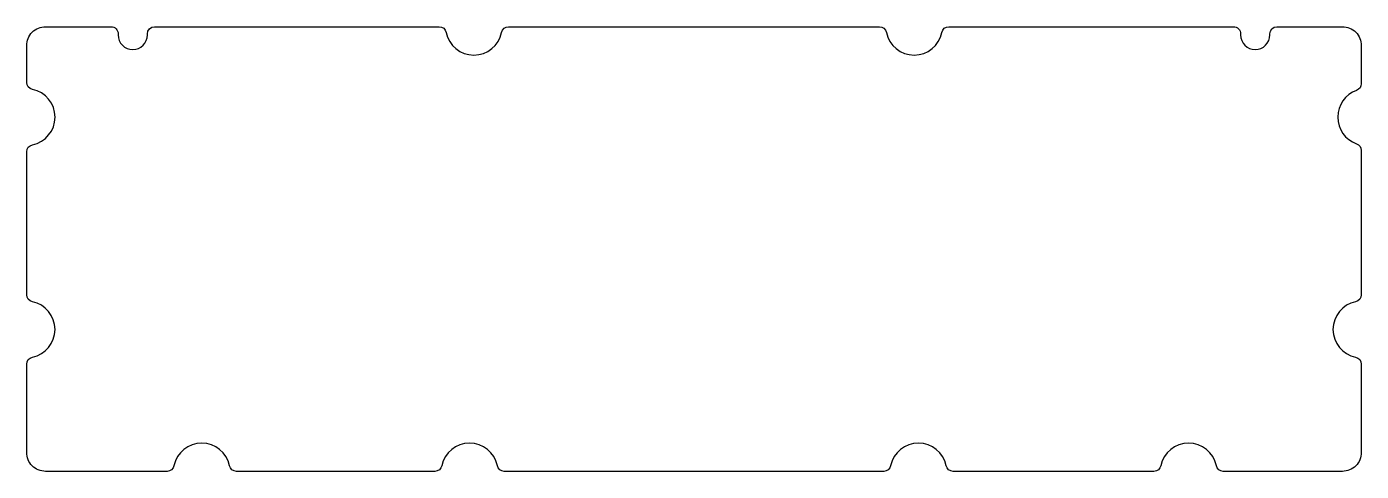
# Model space of a CAD drawing. Header units: millimetres. Extents: x -284 to -2, y 5 to 99.
import ezdxf

# ---------------------------------------------------------------- set-up
doc = ezdxf.new("R2010")
doc.units = ezdxf.units.MM
doc.layers.get('0').update_dxf_attribs({"linetype": 'CONTINUOUS'})

msp = doc.modelspace()

# ---------------------------------------------------------------- linework, layer by layer
msp.add_lwpolyline([(-32.21, 6.04, 0.816497), (-43.97, 6.04, -0.356394), (-45.44, 4.84), (-87.98, 4.84, -0.356394), (-89.45, 6.04, 0.816497), (-101.21, 6.04, -0.356394), (-102.68, 4.84), (-183.04, 4.84, -0.356394), (-184.51, 6.04, 0.816497), (-196.27, 6.04, -0.356394), (-197.74, 4.84), (-239.78, 4.84, -0.356394), (-241.25, 6.04, 0.816497), (-253.01, 6.04, -0.356394), (-254.48, 4.84), (-280.21, 4.84, -0.414214), (-284.21, 8.84), (-284.21, 27.55, -0.356395), (-283.01, 29.02, 0.816497), (-283.01, 40.78, -0.356396), (-284.21, 42.25), (-284.2, 72.55, -0.356391), (-283, 74.02, 0.816497), (-283, 85.77, -0.356394), (-284.2, 87.24), (-284.2, 95.04, -0.414214), (-280.2, 99.04), (-266.33, 99.04, -0.414214), (-264.83, 97.54), (-264.83, 97.29, 1), (-258.63, 97.29), (-258.63, 97.54, -0.414213), (-257.13, 99.04), (-196.83, 99.04, -0.356394), (-195.36, 97.84, 0.816497), (-183.6, 97.84, -0.356394), (-182.13, 99.04), (-103.59, 99.04, -0.356394), (-102.12, 97.84, 0.816497), (-90.36, 97.84, -0.356394), (-88.89, 99.04), (-28.59, 99.04, -0.414214), (-27.09, 97.54), (-27.09, 97.29, 1), (-20.89, 97.29), (-20.89, 97.54, -0.414213), (-19.39, 99.04), (-5.51, 99.04, -0.414214), (-1.51, 95.04), (-1.51, 86.97, -0.317837), (-2.51, 85.55, 0.707107), (-2.51, 74.24, -0.317837), (-1.51, 72.82), (-1.51, 42.25, -0.356379), (-2.71, 40.78, 0.816475), (-2.71, 29.02, -0.356394), (-1.51, 27.55), (-1.51, 8.84, -0.414214), (-5.51, 4.84), (-30.74, 4.84, -0.356394)], format="xyb", close=True)

doc.saveas('drawing.dxf')
